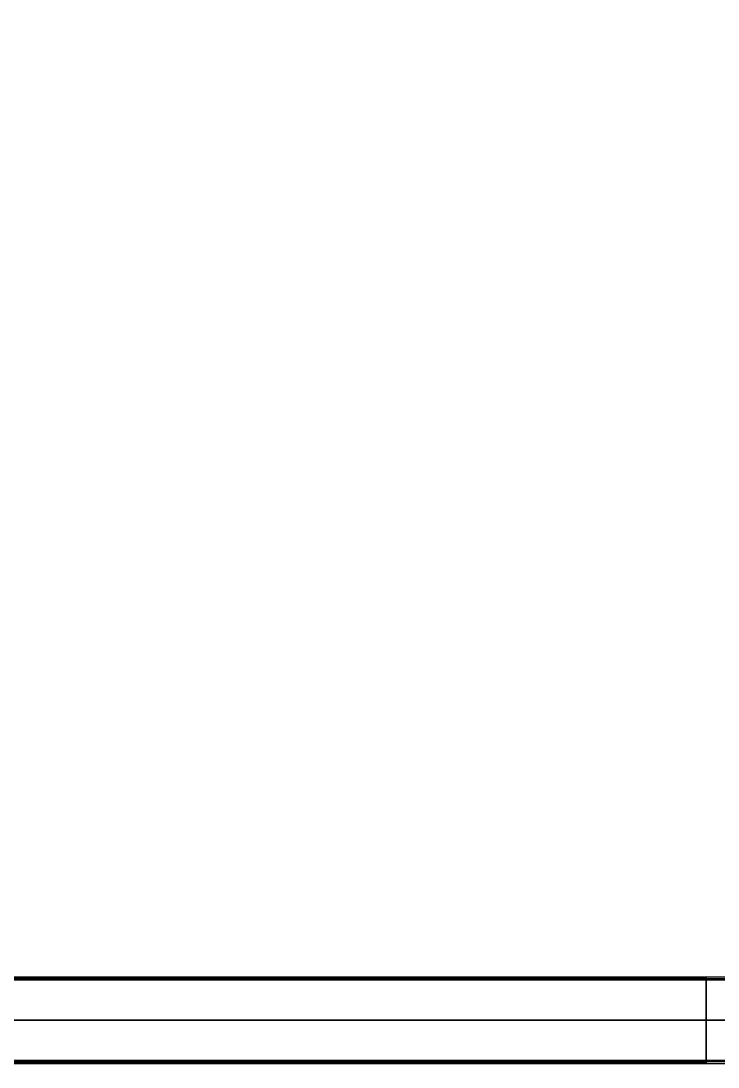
# Model space of a CAD drawing. Header units: inches. Extents: x 2605 to 2965, y 1528 to 1642.
# Drawn here: x 2704.05 to 2717.25, y 1585.37 to 1605.19 of the extents above; entities that cross this region are included whole.
import ezdxf

# ---------------------------------------------------------------- set-up
doc = ezdxf.new("R2010")
doc.units = ezdxf.units.IN
doc.layers.add('table leg', color=7, linetype='Continuous')
doc.layers.add('table top', color=7, linetype='Continuous')

msp = doc.modelspace()

# ---------------------------------------------------------------- linework, layer by layer
at = {"layer": 'table leg'}
for points in [[(2717.028, 1587.073, 122.821), (2717.028, 1587.065, 122.799), (2686.178, 1587.065, 122.799), (2686.178, 1587.073, 122.821)], [(2717.028, 1587.042, 123.708), (2717.028, 1587.073, 122.821), (2686.178, 1587.073, 122.821), (2686.178, 1587.042, 123.708)], [(2717.028, 1587.065, 122.799), (2717.028, 1587.043, 122.789), (2686.178, 1587.043, 122.789), (2686.178, 1587.065, 122.799)], [(2717.028, 1587.036, 123.725), (2717.028, 1587.042, 123.708), (2686.178, 1587.042, 123.708), (2686.178, 1587.036, 123.725)], [(2717.028, 1587.021, 123.736), (2717.028, 1587.036, 123.725), (2686.178, 1587.036, 123.725), (2686.178, 1587.021, 123.736)], [(2686.178, 1586.254, 123.849), (2717.028, 1586.254, 123.849), (2717.028, 1587.021, 123.736), (2686.178, 1587.021, 123.736)], [(2717.028, 1585.435, 122.821), (2717.028, 1585.444, 122.799), (2717.028, 1587.065, 122.799), (2717.028, 1587.073, 122.821)], [(2717.028, 1585.466, 123.708), (2717.028, 1585.435, 122.821), (2717.028, 1587.073, 122.821), (2717.028, 1587.042, 123.708)], [(2717.497, 1587.04, 123.707), (2717.497, 1587.072, 122.789), (2717.028, 1587.072, 122.789), (2717.028, 1587.04, 123.707)], [(2717.028, 1587.04, 123.707), (2717.028, 1587.072, 122.789), (2717.028, 1585.437, 122.789), (2717.028, 1585.469, 123.707)], [(2717.028, 1585.444, 122.799), (2717.028, 1585.465, 122.789), (2717.028, 1587.043, 122.789), (2717.028, 1587.065, 122.799)], [(2717.028, 1585.473, 123.725), (2717.028, 1585.466, 123.708), (2717.028, 1587.042, 123.708), (2717.028, 1587.036, 123.725)], [(2717.497, 1587.032, 123.725), (2717.497, 1587.04, 123.707), (2717.028, 1587.04, 123.707), (2717.028, 1587.034, 123.724)], [(2717.028, 1587.034, 123.724), (2717.028, 1587.04, 123.707), (2717.028, 1585.469, 123.707), (2717.028, 1585.475, 123.724)], [(2717.028, 1585.488, 123.736), (2717.028, 1585.473, 123.725), (2717.028, 1587.036, 123.725), (2717.028, 1587.021, 123.736)], [(2717.497, 1587.019, 123.734), (2717.497, 1587.032, 123.725), (2717.028, 1587.034, 123.724), (2717.028, 1587.019, 123.734)], [(2717.028, 1587.019, 123.734), (2717.028, 1587.034, 123.724), (2717.028, 1585.475, 123.724), (2717.028, 1585.49, 123.734)], [(2717.028, 1586.254, 123.849), (2717.028, 1585.488, 123.736), (2717.028, 1587.021, 123.736), (2717.028, 1586.254, 123.849)], [(2718.523, 1586.254, 123.853), (2717.497, 1587.019, 123.734), (2717.028, 1587.019, 123.734), (2717.028, 1586.254, 123.853)], [(2717.028, 1586.905, 123.752), (2717.028, 1587.019, 123.734), (2717.028, 1586.272, 123.734), (2717.028, 1586.254, 123.853)], [(2686.178, 1585.488, 123.736), (2717.028, 1585.488, 123.736), (2717.028, 1586.254, 123.849), (2686.178, 1586.254, 123.849)], [(2717.028, 1586.254, 123.853), (2717.028, 1586.272, 123.734), (2717.028, 1585.49, 123.734), (2717.028, 1586.254, 123.853)], [(2718.523, 1586.254, 123.853), (2717.028, 1586.254, 123.853), (2717.028, 1585.49, 123.734), (2717.497, 1585.49, 123.734)], [(2686.178, 1585.488, 123.736), (2686.178, 1585.473, 123.725), (2717.028, 1585.473, 123.725), (2717.028, 1585.488, 123.736)], [(2686.178, 1585.473, 123.725), (2686.178, 1585.466, 123.708), (2717.028, 1585.466, 123.708), (2717.028, 1585.473, 123.725)], [(2686.178, 1585.466, 123.708), (2686.178, 1585.435, 122.821), (2717.028, 1585.435, 122.821), (2717.028, 1585.466, 123.708)], [(2686.178, 1585.444, 122.799), (2686.178, 1585.465, 122.789), (2717.028, 1585.465, 122.789), (2717.028, 1585.444, 122.799)], [(2686.178, 1585.435, 122.821), (2686.178, 1585.444, 122.799), (2717.028, 1585.444, 122.799), (2717.028, 1585.435, 122.821)], [(2717.028, 1585.49, 123.734), (2717.028, 1585.475, 123.724), (2717.497, 1585.475, 123.724), (2717.497, 1585.49, 123.734)], [(2717.028, 1585.475, 123.724), (2717.028, 1585.469, 123.707), (2717.497, 1585.469, 123.707), (2717.497, 1585.475, 123.724)], [(2717.028, 1585.469, 123.707), (2717.028, 1585.437, 122.789), (2717.497, 1585.437, 122.789), (2717.497, 1585.469, 123.707)]]:
    msp.add_3dface(points, dxfattribs=at)
at = {"layer": 'table top', "invisible_edges": 15}
for points in [[(2713.603, 1565.314, 20.5), (2713.603, 1607.194, 20.5), (2684.82, 1607.135, 20.5), (2684.816, 1565.374, 20.5)], [(2684.82, 1607.135, 19.324), (2713.603, 1607.194, 19.324), (2713.603, 1565.314, 19.324), (2684.827, 1565.374, 19.324)], [(2713.603, 1607.194, 19.324), (2718.386, 1607.135, 19.324), (2718.386, 1565.374, 19.324), (2713.603, 1565.314, 19.324)], [(2718.382, 1565.374, 20.5), (2718.383, 1607.135, 20.5), (2713.603, 1607.194, 20.5), (2713.603, 1565.314, 20.5)]]:
    msp.add_3dface(points, dxfattribs=at)

doc.saveas('drawing.dxf')
